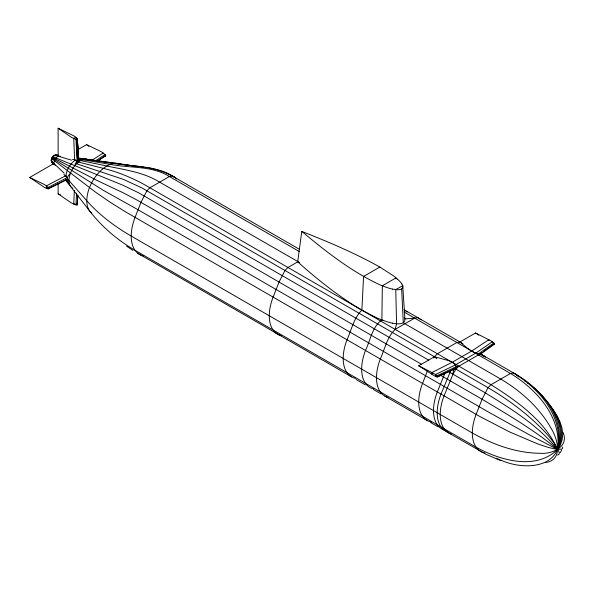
<?xml version="1.0" encoding="UTF-8"?>
<svg xmlns="http://www.w3.org/2000/svg" width="594" height="594" viewBox="0 0 594 594"><rect width="100%" height="100%" fill="white"/><g stroke="black" fill="none" stroke-linecap="round" stroke-linejoin="round"><path stroke-width="0.89" d="M373.797 389.011A40.199 23.211 -60 0 1 365.473 350.505C370.404 340.28 372.111 326.863 381.883 319.928L382.336 285.796L396.012 277.895L397.609 279.269M74.354 190.459L73.738 204.076L74.807 204.514A7.945 4.589 0 0 0 75.943 204.871L76.002 204.878A1.7 0.98 0 0 0 77.235 204.975L77.836 195.099M355.576 378.393A40.199 23.211 -60 0 1 346.993 339.842C351.492 329.833 353.749 318.013 361.865 310.15L363.573 276.44L379.811 267.062L392.753 275.364A97.995 56.579 0 0 1 396.012 277.895L396.087 278.913M76.596 193.228L75.95 204.863L76.633 204.47M77.458 199.918L77.168 204.158A1.7 0.98 0 0 1 77.354 204.908M77.51 199.176L77.747 195.678M418.718 365.785L434.177 375.69A35.039 20.233 60 0 0 435.454 376.314L435.58 376.373A14.553 8.405 60 0 0 437.028 376.93L437.8 376.804L437.021 375.794A14.553 8.405 60 0 0 435.58 374.688L435.454 374.591A35.039 20.233 60 0 0 434.177 373.737L418.718 365.785L434.422 356.719L437.392 353.757L456.883 342.508L459.86 342.033L475.564 332.967L491.023 340.911A35.039 20.233 60 0 1 492.307 341.765L492.426 341.854A14.553 8.405 60 0 1 493.874 342.968L494.654 343.985L493.874 344.097M379.841 267.56L379.811 267.062C354.856 253.014 328.356 241.914 301.767 231.378L297.705 261.857C317.515 279.588 338.461 296.257 361.352 309.86M451.618 434.177A40.199 23.211 -60 0 1 444.045 395.871L452.97 374.19L453.719 369.186L455.212 368.726A2.829 2.094 -20.9 0 0 456.118 367.033L458.917 366.186L478.408 354.93L481.385 354.455L485.469 357.232M388.112 397.438A40.199 23.211 -60 0 1 380.294 359.066C384.793 349.057 387.043 337.236 395.166 329.38L396.562 323.752L395.767 289.672L402.732 285.647L401.796 283.85M55.153 155.888L55.517 154.952L58.472 155.353M427.353 371.087L422.527 383.442A40.199 23.211 -60 0 0 431.615 422.104M444.928 373.158L437.303 391.981A40.199 23.211 -60 0 0 445.886 430.539M450.913 370.344L441 394.112A40.199 23.211 -60 0 0 448.819 432.491M55.702 155.502L55.933 155.049L58.39 155.39M561.709 450.007L560.164 452.68M433.679 357.982L434.422 356.719L448.722 360.647A35.944 26.574 -20.9 0 1 452.183 362.281L471.666 351.039L488.921 339.649L488.921 340.355M452.97 374.19L455.94 369.141L458.917 366.186M78.638 160.128L107.254 166.097C125.104 169.877 143.845 172.282 159.645 182.15L299.591 262.548M52.012 161.249L51.544 161.843L53.363 164.196M436.219 375.957L435.454 376.314L435.454 374.591L455.375 364.916L475.861 353.096L492.307 341.765L492.307 342.523M299.398 251.581L169.387 176.522C151.633 165.399 130.034 168.34 110.335 164.352L82.455 159.727L78.675 160.068L77.369 139.018L76.819 139.338L78.014 160.447L78.393 160.313L77.369 139.018A1.552 0.898 0 0 0 77.309 138.766A3.215 1.856 0 0 0 77.183 138.528L75.95 139.219A7.945 4.589 0 0 1 74.807 138.862L73.738 138.432A32.21 18.592 0 0 1 71.243 137.184L58.123 128.222L58.123 156.163L71.54 160.18M480.746 353.527L482.016 352.613M483.293 351.7L484.563 350.787M484.986 350.482L485.409 350.178M485.617 350.022L486.256 349.569M487.31 348.812L488.795 347.742M489.218 347.438L489.642 347.134M489.85 346.985L490.488 346.525M491.542 345.767L491.966 345.463M492.181 345.307L492.812 344.854M493.235 344.55L493.659 344.245M494.654 343.985L480.65 354.039A2.829 0.98 14.9 0 1 478.742 353.972L478.378 353.898A6.489 2.25 14.9 0 1 475.876 353.088M97.72 160.863L105.019 155.992M97.268 161.234L105.635 155.658M95.649 160.684L105.019 154.611M92.144 160.12L103.2 153.052L104.106 153.764A7.945 4.589 60 0 1 104.99 154.566L105.004 155.984A7.945 4.589 60 0 1 104.603 155.925M392.656 289.13L397.371 289.798L400.764 289.441L402.762 287.927L402.732 285.647L403.007 289.813M77.213 139.241L76.871 139.33A1.552 0.898 0 0 1 76.381 139.3A3.215 1.856 0 0 1 75.973 139.226L77.049 160.595A19.713 4.685 -80 0 0 74.718 165.771M52.064 159.86L51.151 160.387L55.257 165.414M46.347 188.268A32.21 18.592 60 0 1 44.015 187.11L29.7 177.458L53.891 163.491L64.078 173.099M77.48 149.874L86.553 144.639L100.869 151.507A32.21 18.592 60 0 1 103.2 153.044L103.2 153.801M74.384 203.705L73.738 204.076A32.21 18.592 0 0 1 71.243 202.829L58.123 193.867L58.123 183.398M76.938 204.291L77.19 204.195A7.945 4.589 0 0 0 76.923 203.868M298.314 261.509L287.964 267.486L284.986 270.441L279.039 282.024L273.092 297.171A40.199 23.211 -60 0 0 281.162 335.61M395.166 329.38L414.657 318.124L417.627 317.649L421.161 319.847M77.175 138.513A7.945 4.589 0 0 0 76.552 137.86L75.802 137.236L73.738 138.432L74.666 160.58A14.159 8.175 -60 0 0 65.986 175.609L46.347 185.877A32.21 18.592 60 0 0 44.015 184.34L29.7 177.458M70.508 173.054A19.713 4.685 -40 0 0 67.204 177.665L48.136 187.4L48.173 188.81A1.7 0.98 60 0 0 48.871 188.595M452.175 362.295L432.076 372.468L432.076 374.532L432.811 374.175M48.782 188.476L67.627 179.054L86.791 200.765C99.398 215.013 114.798 226.574 131.215 236.07L472.319 433.004C492.931 444.535 516.045 453.036 539.887 453.281C551.113 454.462 568.829 447.438 563.387 433.316M48.871 188.461A1.7 0.98 60 0 0 48.159 187.489L48.151 187.414A7.945 4.589 60 0 0 47.253 186.59L46.347 185.877L46.347 188.261L47.327 187.778M456.125 366.743L437.021 375.794L437.021 376.915L438.327 376.314M437.8 376.804L455.212 368.726L488.023 387.667C508.442 399.665 527.658 413.981 544.111 431.073C549.242 436.649 554.373 442.478 557.588 449.413C558.902 450.876 560.684 454.729 557.484 455.086M438.587 376.188L439.634 375.705M439.894 375.586L444.847 373.292M445.114 373.173L446.153 372.69M446.413 372.572L448.5 371.599M448.767 371.48L449.806 370.998M450.066 370.879L452.42 369.795M452.94 369.55L453.719 369.186A11.917 9.727 -58.5 0 1 453.504 369.178M547.453 462.266C563.015 458.449 557.38 438.572 551.418 428.846C539.716 407.878 521.242 391.238 500.742 379.076L403.281 322.809L401.663 289.055M546.547 462.474L545.604 462.652M500.831 460.12C519.973 469.052 554.618 470.084 559.169 443.555C562.615 413.09 538.595 386.627 513.461 372.98L510.484 373.455L490.993 384.704L488.023 387.667L482.076 399.25L476.128 414.389A40.199 23.211 -60 0 0 484.964 452.999M414.657 318.124L404.915 318.926L404.514 317.783M75.668 160.625L74.666 160.58M52.175 158.531L51.544 158.479L95.426 192.07L109.407 201.722L125.245 211.687L479.558 416.349L509.578 431.92L537.622 443.896L548.366 447.468L556.682 449.316L561.456 449.161L562.533 448.292L562.622 447.015M60.209 156.356L54.061 155.338L54.061 155.97M78.089 158.034L143.993 167.204M78.059 158.145L121.666 164.263M122.149 164.33L129.321 165.459M145.879 167.486L147.758 167.775M56.296 155.257L58.516 155.598M78.594 158.695L79.982 158.902M83.769 159.489L83.598 159.459A14.159 8.175 -60 0 0 78.118 158.776M130.754 165.704L132.655 166.03M56.913 155.628L58.539 155.91M134.081 166.29L135.974 166.639M149.168 168.013L151.032 168.377M392.634 323.181C396.577 324.064 405.539 325.163 404.915 318.926L403.036 290.332M152.42 168.674L153.801 168.993M154.722 169.223L156.096 169.587M157.002 169.839L158.36 170.248M158.813 170.381L160.165 170.82M160.61 170.968L161.954 171.436M162.4 171.599L163.283 171.926M382.729 320.255L381.883 319.928M500.905 460.677L486.189 454.395L448.559 432.885M163.729 172.097L165.05 172.624M52.391 158.049L51.834 157.833L103.289 190.318L136.754 209.021L489.055 412.385L530.145 435.231L557.588 449.413L560.357 445.062L562.117 439.968L562.689 434.207L562.058 428.489L560.276 422.46L557.35 416.283L553.37 410.135L548.455 404.172M499.339 459.526L500.081 459.83M165.488 172.802L166.365 173.166M46.347 188.261L47.253 188.602A7.945 4.589 60 0 0 48.136 188.818L67.196 179.373A19.713 15.399 87.8 0 0 70.508 186.323M58.123 128.222L73.649 135.796A32.21 18.592 0 0 1 75.809 137.236L75.854 138.06M58.123 193.867L60.699 194.981M497.846 458.902L498.589 459.214M166.803 173.359L175.334 177.658L176.641 179.017M496.376 458.256L497.111 458.583M374.576 316.817L361.865 310.15M175.334 177.658C157.091 165.295 134.496 166.944 113.714 163.447L84.385 159.207L78.653 159.89L77.317 138.766L76.381 139.308L77.524 160.543L76.529 163.744L123.463 179.395L141.988 187.971L434.422 356.719L436.857 358.85M404.291 309.897L407.083 312.058M468.651 349.138L459.86 342.033L460.974 342.634M480.858 354.061L481.868 354.893M484.355 356.066L480.323 353.824L516.438 374.591L517.552 375.75M279.447 335.068L137.86 253.319M459.86 342.033L462.934 343.792M299.591 249.398L172.364 176.047L169.387 176.522L149.896 187.771L146.926 190.733L140.971 202.316L135.024 217.463A40.199 23.211 -60 0 0 143.354 255.962M404.046 309.704L460.721 342.426M404.002 311.976L510.484 373.455C536.241 389.055 561.983 417.159 557.588 449.413C535.639 470.871 499.844 460.276 476.128 447.215L135.024 250.282C117.508 240.191 101.856 226.804 89.479 210.796L65.652 180.049M428.809 360.239L138.588 192.783L123.025 185.269L52.606 156.63L52.97 157.15M448.307 371.502L485.046 392.708C511.092 408.776 538.09 425.415 557.588 449.413C568.064 431.274 555.784 409.667 542.381 396.792M421.606 364.337L137.244 200.193L123.307 192.857L97.141 180.509L52.19 157.21L52.658 157.581M440.251 375.104L482.076 399.25C507.996 414.731 534.281 430.108 557.588 449.413C567.233 426.618 551.039 402.301 534.013 387.949M351.514 376.848L275.92 333.034M356.133 379.521L365.369 384.853M373.693 389.657L381.103 393.933M384.808 396.072L427.041 420.455M430.739 422.594L438.127 426.856M513.461 372.98C539.159 388.298 564.285 417.552 557.588 449.413C544.631 420.522 517.01 401.143 490.993 384.704L149.896 187.771C135.387 179.18 119.78 172.379 103.371 168.377L78.467 162.028L78.037 160.506A1.752 0.609 -15 0 1 77.524 160.536A3.534 1.255 -15.1 0 1 77.064 160.58M524.777 381.021L525.445 381.467M126.529 246.102L132.945 250.453M478.727 335.165L475.564 332.967M527.45 382.855L528.118 383.338M88.803 146.31L86.553 144.639M529.44 384.311L530.761 385.32M301.767 231.378C325.438 251.136 350.007 270.508 377.947 283.91A97.995 56.579 0 0 0 382.336 285.796L384.712 286.716A46.8 27.02 0 0 0 392.627 289.167M517.738 375.95L518.109 376.336M518.295 376.529L518.666 376.915M482.053 355.086L482.425 355.472M482.61 355.665L482.981 356.058M52.606 162.459L53.668 163.721M65.986 175.609L66.528 176.448M67.196 177.665L67.204 177.695A1.96 0.668 75.1 0 1 67.657 179.054M563.067 432.417L563.231 432.87M77.168 138.513L78.527 159.741A19.713 15.399 -27.8 0 1 86.204 159.133M478.408 354.93L478.378 353.898L493.874 342.976L493.874 343.74M452.145 362.325A17.033 12.593 -20.9 0 1 455.435 364.879M455.346 364.939A6.489 4.797 -20.9 0 1 456.155 366.736M468.666 349.138A35.944 12.452 14.9 0 0 471.658 351.039A17.033 5.903 14.9 0 0 475.824 353.111M381.875 319.936A99.554 57.477 0 0 1 374.584 316.81M392.597 323.233A50.453 29.128 0 0 1 382.774 320.211M397.564 279.284A46.8 27.02 0 0 1 401.856 283.835M91.766 213.164A28.378 16.38 -60 0 1 92.827 180.717A28.378 16.38 -60 0 1 120.411 164.271M72.795 188.246A16.246 9.378 -60 0 1 72.29 169.335A16.246 9.378 -60 0 1 88.929 160.09M69.238 183.791A14.159 8.175 -60 0 1 66.186 179.655M105.012 154.663A1.7 0.98 60 0 1 105.717 155.635M105.717 155.777A1.7 0.98 60 0 1 105.012 155.925M53.95 164.248A5.985 3.453 -60 0 1 58.769 155.851M67.219 179.477A8.806 3.029 73.6 0 1 66.847 179.306M67.679 179.173A1.96 0.668 75.1 0 1 67.575 179.321M63.944 174.25A34.838 14.271 77.9 0 1 65.748 176.782M66.498 176.633A8.806 3.208 75.3 0 1 67.144 177.814M75.564 159.779A34.838 14.271 -17.9 0 1 72.461 159.489M77.153 160.477A8.806 3.208 -15.3 0 1 75.809 160.506M78.222 159.437A8.806 3.029 -13.6 0 1 78.631 159.704M52.888 162.459A4.121 2.376 -60 0 1 51.775 157.952A4.121 2.376 -60 0 1 56.371 155.324"/></g></svg>
